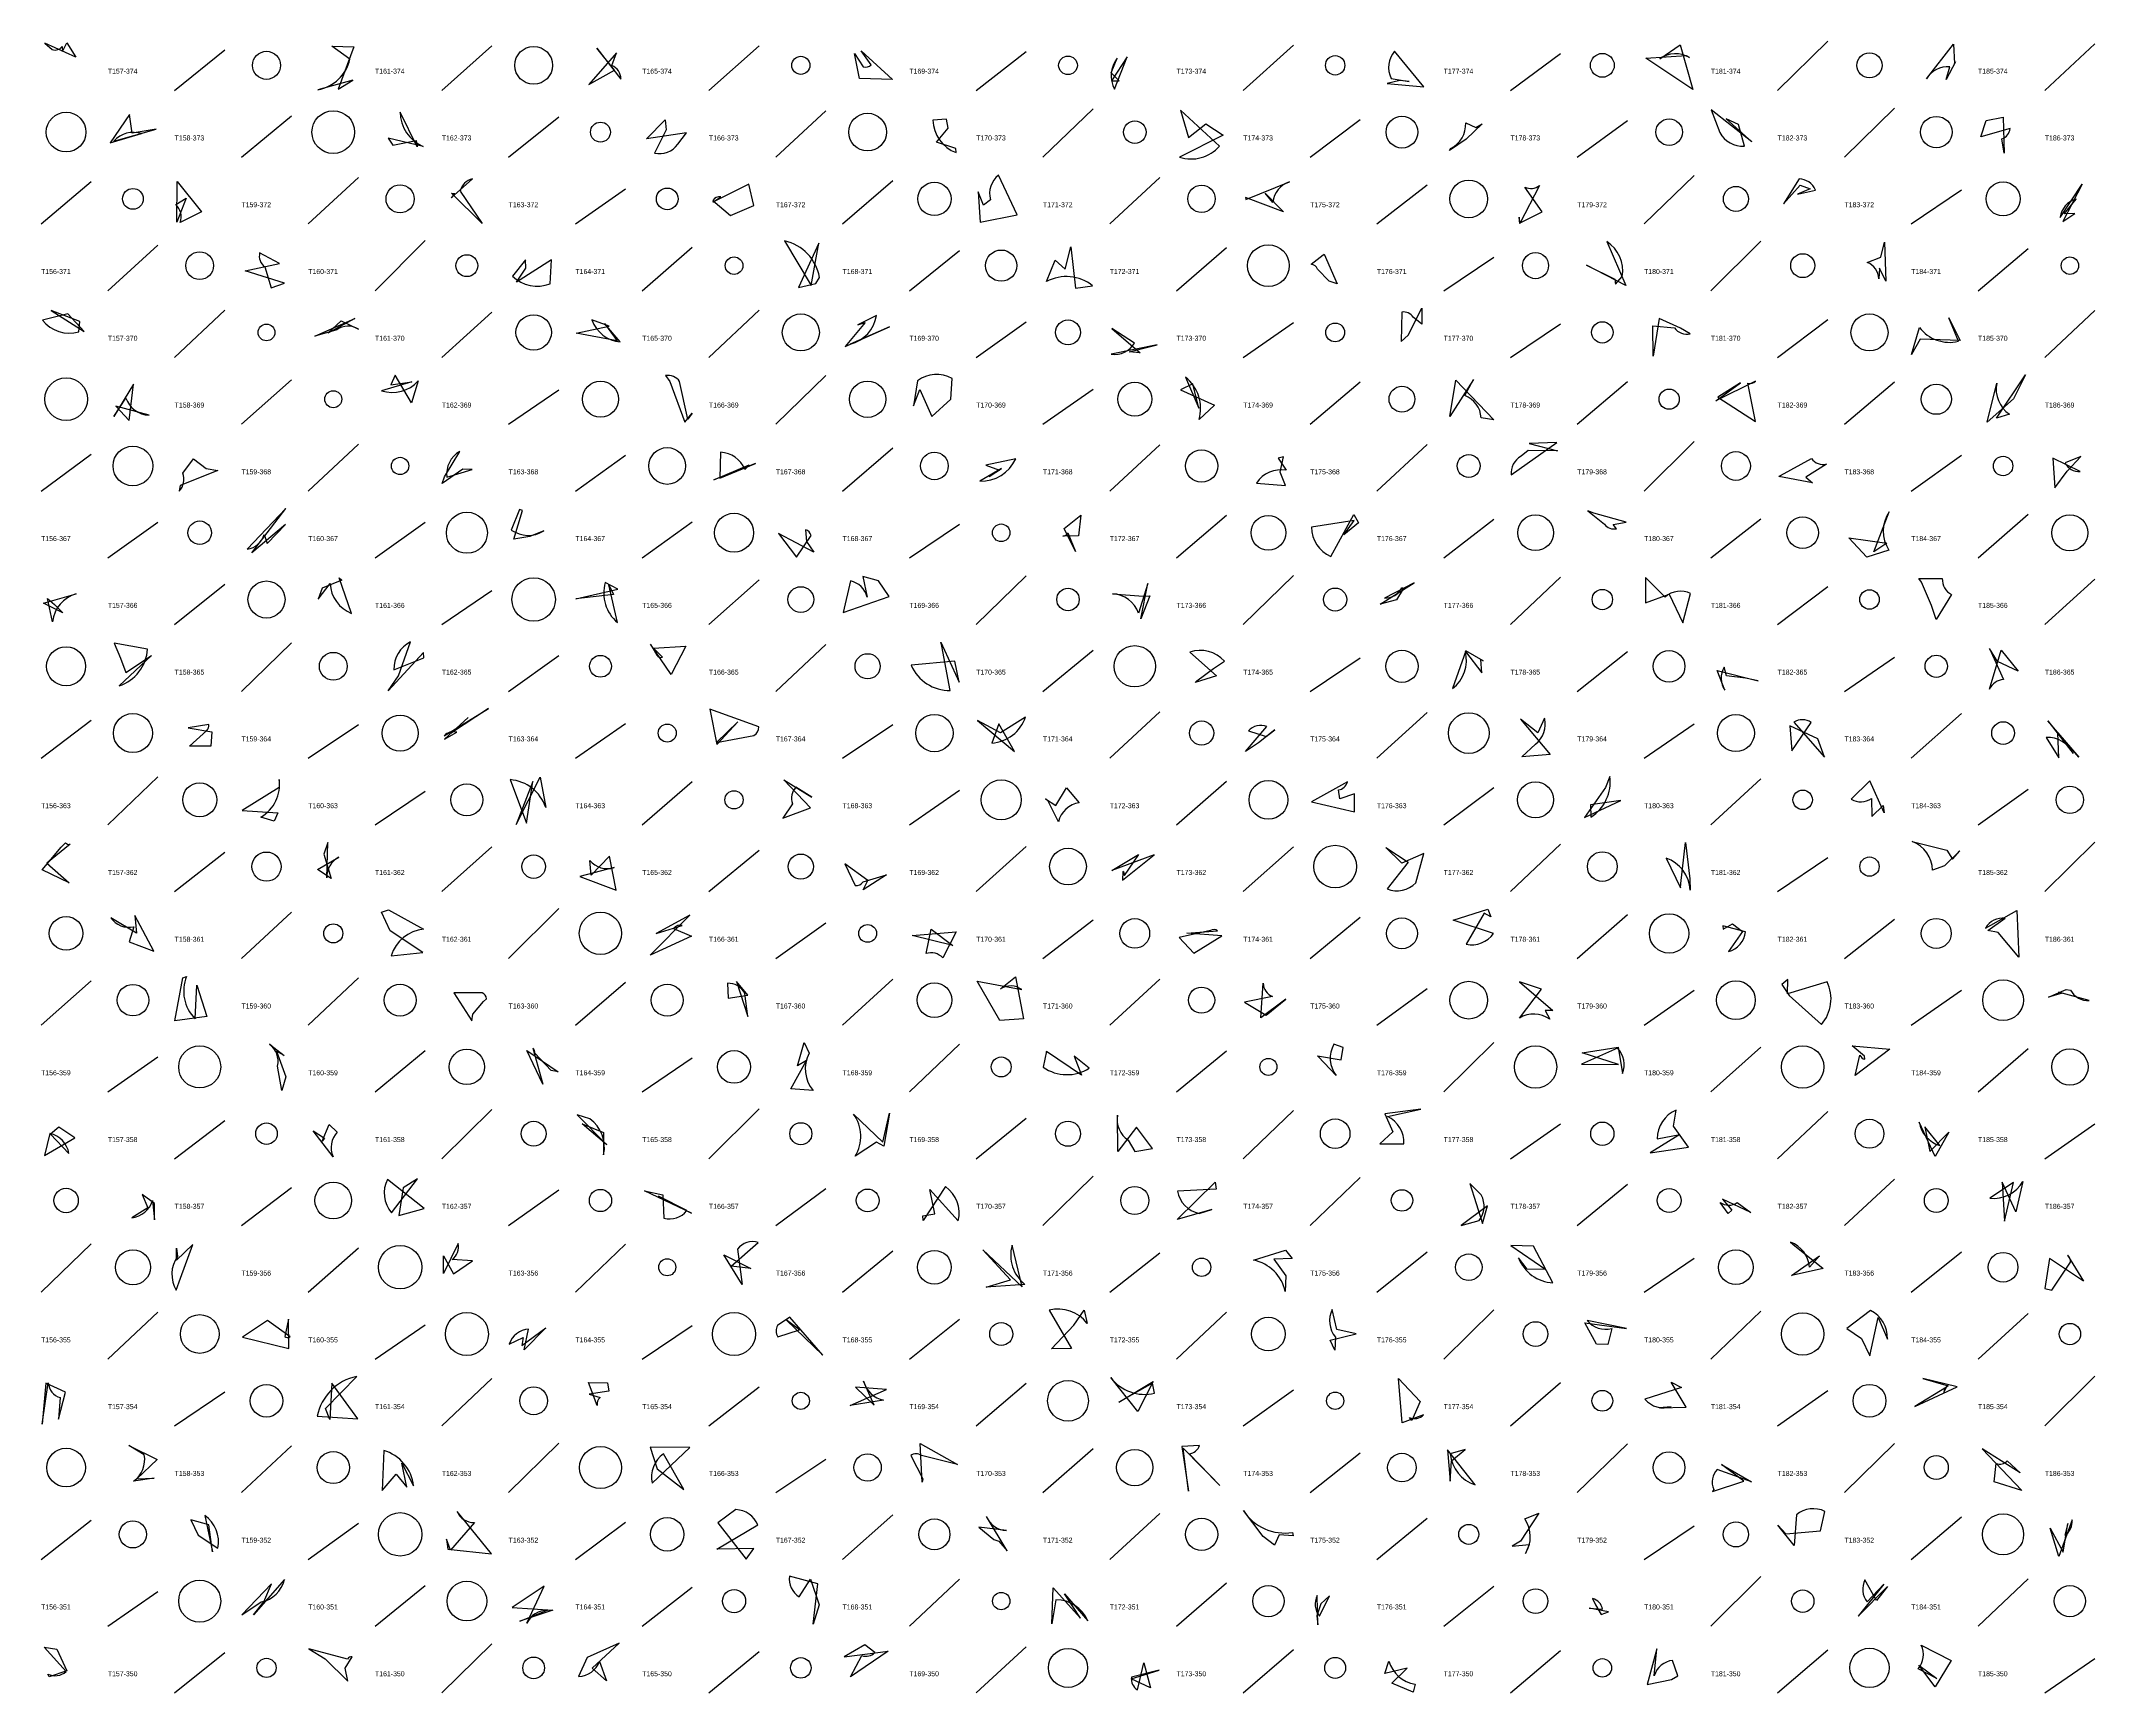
# Model space of a CAD drawing. Header units: millimetres. Extents: x -1 to 9990, y 0 to 15990.
# Drawn here: x 6240 to 7470, y 14000 to 14990 of the extents above; entities that cross this region are included whole.
import ezdxf

# ---------------------------------------------------------------- set-up
doc = ezdxf.new("R2010")
doc.units = ezdxf.units.MM
doc.layers.add('TEXT', color=3, linetype='Continuous')
doc.layers.add('WALL', color=1, linetype='Continuous')

msp = doc.modelspace()

# ---------------------------------------------------------------- linework, layer by layer
for points in [[(6260.9, 14979.8), (6242.2, 14988.3), (6246.7, 14984.4, 0.3), (6252.7, 14986.3), (6252.9, 14983.3), (6255.4, 14988.4)], [(6417.9, 14960.8), (6426.7, 14966.2), (6405.8, 14960.4, 0.3), (6425, 14978.7), (6414.2, 14986.4), (6427.4, 14986.1)], [(6583.4, 14972.2), (6572.9, 14985.3), (6587.3, 14966.8, 0.3), (6581.8, 14974.9), (6584.6, 14982.5), (6568, 14963.6)], [(6730.1, 14967.1), (6727.1, 14982), (6732.3, 14974.1, 0.3), (6737.1, 14975.4), (6731.1, 14983.6), (6749.9, 14966.5)], [(7046.2, 14964.2), (7068.2, 14962.2), (7050.6, 14983.5, 0.3), (7048.5, 14967.2), (7059.3, 14965.4), (7053.8, 14965.9)], [(7201.1, 14979.3), (7225.5, 14980.8), (7227.2, 14979.6, 0.3), (7209.4, 14978.9), (7221.6, 14987.3), (7229.2, 14960.6)], [(7386.6, 14977), (7380.9, 14966.6), (7383.1, 14974.1, 0.3), (7369.2, 14966.9), (7385.4, 14987.7), (7385.9, 14976.1)], [(6885.6, 14965.8), (6880.9, 14970.6), (6884.4, 14979.2, 0.3), (6882.9, 14960.7), (6890.4, 14980), (6881.1, 14965.7)], [(6293, 14945.5), (6281.4, 14928.6), (6300.2, 14934.1, 0.3), (6283.6, 14929.5), (6309, 14936.7), (6294.6, 14934.4)], [(6464.7, 14930), (6465.3, 14926.1), (6455, 14947, 0.3), (6468.8, 14926.4), (6447.9, 14931.4), (6450.6, 14927.1)], [(6937.6, 14940), (6948, 14933.1), (6921.8, 14920, 0.3), (6945.7, 14926.6), (6922.3, 14948.2), (6927.1, 14931.8)], [(7264.5, 14929.2), (7240.2, 14948.3), (7245.3, 14934.8, 0.3), (7260.1, 14926.6), (7256.5, 14939.5), (7249.1, 14943)], [(6613.8, 14942.4), (6614.4, 14936.4), (6607.3, 14922.4, 0.3), (6621.3, 14927.7), (6626.6, 14934.6), (6602.6, 14930.9)], [(6783.2, 14937.3), (6782.2, 14942.8), (6774.1, 14942.2, 0.3), (6788, 14922.7), (6787.8, 14925.2), (6776.2, 14928.9)], [(7093.4, 14930.8), (7083.5, 14924), (7084.1, 14925.2, 0.3), (7093.2, 14940.6), (7099.3, 14937.8), (7103, 14940)], [(7415, 14944), (7415.7, 14922.3), (7414.3, 14931, 0.3), (7419.2, 14937.1), (7401.7, 14932.2), (7404.9, 14941.9)], [(6802.3, 14881.1), (6824.6, 14885.5), (6813.3, 14909.2, 0.3), (6808.6, 14894.5), (6804.4, 14891.3), (6801.2, 14899.3)], [(6321.6, 14905.5), (6336.1, 14887.3), (6323.2, 14880.9, 0.3), (6320.8, 14891.6), (6326.8, 14895.5), (6321.3, 14881.1)], [(6487.8, 14898.3), (6485.5, 14895.7), (6498.4, 14907, 0.3), (6491, 14899.6), (6504.2, 14880.3), (6485.8, 14898.5)], [(6663.9, 14903.9), (6642.3, 14893), (6647.1, 14896.2, 0.3), (6642.3, 14894.1), (6652.9, 14885), (6666.8, 14891.1)], [(6961.3, 14895.8), (6961.5, 14894.7), (6987.6, 14905.2, 0.3), (6977.7, 14892.9), (6973.1, 14898.4), (6984, 14887.3)], [(7125.4, 14880.5), (7138.9, 14887.3), (7128.6, 14902.1, 0.3), (7137.3, 14903.1), (7125.6, 14880.3), (7125.2, 14884.1)], [(7299.5, 14901.1), (7291.8, 14897.8), (7302.6, 14900.3, 0.3), (7292.8, 14907), (7283.5, 14892.1), (7293.4, 14903.2)], [(7458, 14886.3), (7451.5, 14886), (7458.7, 14894.9, 0.3), (7449.1, 14883.9), (7462.4, 14903.9), (7450.7, 14881.5)], [(6362.3, 14851.8), (6382.7, 14856.2), (6370.9, 14862.7, 0.3), (6374, 14854.3), (6377.8, 14841.7), (6385.8, 14844.6)], [(6530.4, 14853.5), (6530.1, 14858.5), (6522.3, 14848.8, 0.3), (6544.9, 14844.2), (6545.6, 14858.5), (6524.8, 14845.1)], [(6693.7, 14842), (6704, 14844.3), (6706.2, 14848, 0.3), (6685.3, 14869.9), (6701.1, 14843.2), (6705.7, 14868.4)], [(6856.6, 14866.2), (6859.4, 14841.5), (6869.7, 14842.9, 0.3), (6842.1, 14845.5), (6847.3, 14858.2), (6853.3, 14852.8)], [(7016.2, 14844.2), (7011.5, 14845.7), (7004.4, 14852.9, 0.3), (7000.6, 14855.8), (7007.8, 14861.5), (7008.4, 14861.9)], [(7182.4, 14847), (7182.8, 14843.9), (7186.9, 14848.5, 0.3), (7177.6, 14869.4), (7189.1, 14843.2), (7165.5, 14855.3)], [(7344.7, 14845.8), (7341, 14853.4), (7340.5, 14847.2, 0.3), (7333.7, 14856.9), (7341.7, 14860), (7344, 14869)], [(6265.8, 14815.6), (6256, 14826.2), (6240.8, 14822.4, 0.3), (6262.7, 14815.3), (6263.2, 14821.6), (6246, 14828.1)], [(6411.7, 14814.5), (6419.8, 14822), (6430, 14817, 0.3), (6417.1, 14816.6), (6403.9, 14812.7), (6427.9, 14823.3)], [(6560.4, 14814.6), (6580.3, 14818.8), (6569.9, 14822.5, 0.3), (6586.9, 14809.4), (6577.5, 14820.3), (6585, 14810)], [(6721.6, 14806.6), (6748.2, 14818.3), (6724.6, 14808, 0.3), (6740.3, 14825.2), (6729.2, 14819.5), (6733.6, 14820.9)], [(7067, 14829.5), (7067, 14819.9), (7061.7, 14824.1, 0.3), (7055, 14827.2), (7054.5, 14809.6), (7058.7, 14813.4)], [(7205.4, 14800.8), (7205.2, 14818.9), (7218.2, 14817.7, 0.3), (7227.7, 14814.2), (7221.9, 14817.5), (7209.1, 14823.4)], [(7365.3, 14810.9), (7360.1, 14801.8), (7364.9, 14818, 0.3), (7388.2, 14809.7), (7382.5, 14823.7), (7389.2, 14810.2)], [(6891.7, 14803.3), (6908.3, 14807.5), (6880.9, 14801.9, 0.3), (6894.9, 14808.6), (6881.3, 14817.3), (6898.2, 14802.8)], [(6449.5, 14783.7), (6462.1, 14785.5), (6443.9, 14780.1, 0.3), (6465.9, 14786), (6461.8, 14772.9), (6452, 14789.3)], [(6630, 14766.6), (6627.4, 14763), (6622.4, 14785.6, 0.3), (6614, 14789.1), (6616.5, 14785.6), (6625.6, 14761.2)], [(6773.4, 14764.6), (6784.9, 14775.1), (6785.6, 14787.5, 0.3), (6764.9, 14786), (6762.5, 14771.1), (6766.3, 14780.8)], [(6922.4, 14780.7), (6942.8, 14771.4), (6933.5, 14762.8, 0.3), (6925.4, 14788.2), (6933.4, 14769.6), (6929.8, 14784.3)], [(7087.2, 14786.5), (7110, 14762.6), (7102.4, 14763.8, 0.3), (7092.6, 14777.2), (7097.9, 14786.8), (7083.7, 14764.7)], [(7244.1, 14776.3), (7266.7, 14761.6), (7262.2, 14784.6, 0.3), (7266.8, 14785.8), (7242.9, 14774.1), (7257.7, 14784.9)], [(7421.2, 14775.3), (7405.4, 14761.2), (7411.2, 14784.6, 0.3), (7418.8, 14766), (7411.1, 14763.7), (7428.4, 14789.5)], [(6295.4, 14784.1), (6283.6, 14764.7), (6290.7, 14775.7, 0.3), (6304.7, 14765.4), (6284.8, 14770.8), (6292.7, 14762.2)], [(7148.1, 14744.1), (7130.6, 14744.3), (7126.3, 14740.8, 0.3), (7120.4, 14729.6), (7147.7, 14749.1), (7131.1, 14748.5)], [(6345.8, 14732.2), (6323.3, 14723.4), (6322.7, 14720, 0.3), (6324.8, 14730.6), (6331.3, 14739.2), (6338.9, 14733.5)], [(6480.2, 14724.6), (6481.7, 14728.4), (6490.7, 14743.7, 0.3), (6483, 14728.2), (6498.2, 14732.9), (6492.6, 14733.1)], [(6642.8, 14726.6), (6664, 14735.6), (6661.5, 14732.9, 0.3), (6646.9, 14743.2), (6646.5, 14727.7), (6667.8, 14736.4)], [(6807.8, 14728.6), (6815.2, 14733.5), (6802.1, 14725.9, 0.3), (6823.7, 14739.2), (6805.8, 14735.4), (6813.9, 14732.4)], [(6984, 14740.4), (6980.8, 14739.6), (6985.7, 14732.4, 0.3), (6967.8, 14724.8), (6985.2, 14723.4), (6982, 14731.3)], [(7280.8, 14728.6), (7281.6, 14729.2), (7300.2, 14739.4, 0.3), (7309.2, 14736.1), (7296.8, 14728.2), (7300.8, 14725)], [(7453.4, 14731.8), (7461.5, 14740.7), (7452.1, 14736.8, 0.3), (7461.1, 14731.7), (7444.8, 14739.7), (7446, 14721.9)], [(6366.3, 14682.9), (6386.5, 14709.5), (6363.5, 14685.2, 0.3), (6373.6, 14694), (6375.4, 14688.6), (6386.4, 14700)], [(6528.3, 14708.3), (6526.6, 14709), (6521.6, 14696.6, 0.3), (6541.1, 14696.1), (6532.8, 14692.7), (6523.1, 14691.1)], [(6862.7, 14705.5), (6861.3, 14693.1), (6851.9, 14693, 0.3), (6854.9, 14694.9), (6859.4, 14683.8), (6852.8, 14697.6)], [(7020.1, 14693.8), (7026.4, 14702.3), (7000.8, 14698.4, 0.3), (7012.4, 14680.8), (7026.1, 14706), (7028.9, 14701)], [(7169.9, 14706.7), (7166.3, 14708.2), (7176.3, 14700.1, 0.3), (7183.4, 14697.4), (7181.4, 14700), (7189.3, 14701.4)], [(7345.3, 14688.8), (7337.5, 14683.5), (7346.7, 14707.5, 0.3), (7346.6, 14684.6), (7333.4, 14680.4), (7322.6, 14692)], [(6681.7, 14694.6), (6692.5, 14680.4), (6701.1, 14693.3, 0.3), (6697.7, 14696.7), (6698.4, 14689.8), (6702.7, 14683.4)], [(6408.3, 14661.9), (6406, 14655.2), (6413.1, 14664.6, 0.3), (6426, 14646.7), (6418.5, 14667.9), (6420.2, 14666.5)], [(6560.2, 14655.4), (6585.5, 14661.2), (6577.9, 14665.2, 0.3), (6585.2, 14641.2), (6580, 14663.7), (6582.9, 14658.1)], [(6741.6, 14666.2), (6732.2, 14668.7), (6734.7, 14656.4, 0.3), (6724.7, 14666.1), (6720.3, 14647.3), (6747.9, 14656.8)], [(6898.6, 14643.4), (6902.8, 14664.6), (6897.2, 14646.9, 0.3), (6881.6, 14658.5), (6900.1, 14657), (6904.1, 14657.2)], [(7041.9, 14652.3), (7062.3, 14665), (7044.6, 14655.9, 0.3), (7055, 14662.2), (7055.7, 14661.5), (7051.8, 14654.9)], [(7215.1, 14658.2), (7223.2, 14641.1), (7227.9, 14658.7, 0.3), (7212.6, 14656.5), (7200.9, 14668.2), (7200.9, 14653.1)], [(7366.1, 14665.3), (7364.5, 14667.5), (7378.6, 14667.6, 0.3), (7384.2, 14658), (7375, 14643), (7372.2, 14651.4)], [(6253.1, 14647.1), (6241.4, 14652.9), (6261.1, 14658.5, 0.3), (6246.8, 14641.7), (6243.9, 14655.6), (6248.1, 14652)], [(6290.7, 14611.3), (6306.2, 14621.4), (6286.8, 14603.2, 0.3), (6303.8, 14625.3), (6283.7, 14628.9), (6287.6, 14619.9)], [(6447.9, 14600.4), (6454.1, 14609.3), (6461.3, 14629.6, 0.3), (6451.3, 14612.9), (6469.2, 14620), (6469.1, 14623.2)], [(6617.3, 14610.1), (6605, 14628.3), (6608.7, 14621.7, 0.3), (6612.2, 14620.4), (6606.8, 14625.9), (6626.1, 14627.1)], [(6789.9, 14605.4), (6787.2, 14618.1), (6761.1, 14615.6, 0.3), (6784.5, 14600.5), (6779.4, 14627.1), (6778.9, 14629.4)], [(7411.6, 14617.9), (7406.9, 14625.7), (7415.3, 14607, 0.3), (7406.9, 14601.2), (7413.9, 14624.7), (7424.1, 14612.1)], [(6932.1, 14606.2), (6942.2, 14613.6), (6948.7, 14618.1, 0.3), (6928, 14623.5), (6943.9, 14609.2), (6931.2, 14605.3)], [(7103.6, 14618.2), (7093.2, 14624.2), (7085.3, 14601.7, 0.3), (7093, 14623.8), (7102.8, 14611), (7102.2, 14619)], [(7260.7, 14607.9), (7249.4, 14609.3), (7248, 14614.5, 0.3), (7248.4, 14600.6), (7243.7, 14612.5), (7268.4, 14606.3)], [(6495.7, 14584.3), (6481.6, 14571.3), (6488.9, 14575.5, 0.3), (6481.5, 14573.3), (6508, 14589.8), (6485.7, 14575.2)], [(6657.2, 14581.8), (6644.5, 14569.3), (6666.9, 14573.5, 0.3), (6669.8, 14578.8), (6640.6, 14589.4), (6644.6, 14568.2)], [(6341.7, 14567.1), (6328.8, 14567.1), (6339.2, 14576.5, 0.3), (6340.4, 14580.2), (6328.1, 14578.1), (6342.2, 14575.7)], [(6823, 14564), (6813.5, 14580.5), (6809.3, 14569, 0.3), (6829.6, 14584.5), (6814.6, 14575.1), (6800.8, 14582.6)], [(6969.1, 14569.1), (6961.4, 14564), (6974.1, 14579, 0.3), (6963, 14576.3), (6973.7, 14572.9), (6978.8, 14577)], [(7143.7, 14562.2), (7126.8, 14560.7), (7135, 14568.3, 0.3), (7140.3, 14584), (7136.3, 14575.2), (7125.9, 14583.4)], [(7287.2, 14579.4), (7288.5, 14564.3), (7300.1, 14581.4, 0.3), (7289.7, 14581.5), (7308, 14560.6), (7304.1, 14571.6)], [(7460.3, 14560.6), (7441.8, 14582.3), (7457, 14562.8, 0.3), (7440.8, 14572.4), (7448.4, 14560.1), (7447.7, 14575.1)], [(6381.7, 14527.3), (6379.6, 14522.3), (6371.7, 14524.7, 0.3), (6382.6, 14547.2), (6382.6, 14542.4), (6360.5, 14528.6)], [(6524.6, 14520.3), (6538.8, 14548.6), (6542.2, 14530.5, 0.3), (6521, 14547.1), (6530.7, 14521), (6534.6, 14546)], [(6684.9, 14546.9), (6701.6, 14536.7), (6692.1, 14542.5, 0.3), (6690, 14532.7), (6684.3, 14524.1), (6700.7, 14530.2)], [(6847.7, 14531.7), (6854.2, 14542.1), (6861.7, 14533.3, 0.3), (6849.3, 14521.8), (6843.1, 14534.3), (6841.5, 14535.6)], [(7026.6, 14538.6), (7017.8, 14535.6), (7017, 14540.9, 0.3), (7022.3, 14545.7), (7000.8, 14533.9), (7026.6, 14527.8)], [(7186, 14534.7), (7167.9, 14532), (7168.1, 14524.7, 0.3), (7179.4, 14549), (7176.8, 14542.4), (7164.4, 14524.5)], [(7343.8, 14527.3), (7335.1, 14546.4), (7324.1, 14535.4, 0.3), (7336.1, 14535.8), (7336.4, 14525), (7343.2, 14531.6)], [(6240.7, 14493), (6252.1, 14506.6), (6254.6, 14509.3, 0.3), (6257.4, 14508.4), (6243.4, 14497.1), (6256.8, 14485.2)], [(6413.7, 14487.9), (6405.6, 14493.3), (6418.4, 14500.6, 0.3), (6411.1, 14488.3), (6411.8, 14509.5), (6409.4, 14502.5)], [(6881.2, 14492.6), (6897.2, 14502.2), (6888.7, 14489.7, 0.3), (6887.9, 14492.1), (6887.6, 14486.8), (6906.7, 14502.1)], [(7045.3, 14506.5), (7058.8, 14497.6), (7046.1, 14481.6, 0.3), (7063.3, 14485.2), (7068.2, 14502.8), (7054.9, 14497)], [(7224.8, 14509.4), (7227.5, 14487.6), (7227.7, 14480.9, 0.3), (7213.2, 14500.1), (7221.9, 14482.3), (7222.1, 14484.8)], [(7389, 14504.5), (7379.9, 14495.4), (7372.8, 14492.9, 0.3), (7360.6, 14510), (7381.3, 14504.8), (7384.8, 14499.4)], [(6580.5, 14501.2), (6569.5, 14489.9), (6568.6, 14498.7, 0.3), (6583.2, 14494.4), (6562.6, 14489.1), (6584.5, 14480.8)], [(6735.1, 14486.6), (6721.3, 14496.6), (6727.6, 14483.6, 0.3), (6732.3, 14485.9), (6746.4, 14490.1), (6732.4, 14481)], [(6296.2, 14465.8), (6297.2, 14455.2), (6281.7, 14464.4, 0.3), (6295.5, 14458.9), (6292.8, 14450), (6307.5, 14444.3)], [(6443.8, 14467.8), (6448.1, 14469.1), (6469.1, 14457.6, 0.3), (6449.7, 14441.6), (6468.6, 14443.6), (6449, 14456.5)], [(6628.5, 14466), (6608.3, 14455), (6624, 14459.8, 0.3), (6618.7, 14457.9), (6629.5, 14453.3), (6604.8, 14441.9)], [(7108.3, 14464.9), (7104.3, 14467.2), (7093.4, 14448.5, 0.3), (7109.9, 14455), (7085.7, 14463), (7106.5, 14469.5)], [(7412.1, 14455.5), (7405.8, 14456.7), (7416.3, 14464.1, 0.3), (7404.5, 14458.2), (7423.3, 14468.8), (7424.4, 14440.8)], [(6761.7, 14453.7), (6788, 14456), (6780, 14440.3, 0.3), (6770, 14442.9), (6773, 14457.6), (6786, 14447.8)], [(6947.1, 14453.6), (6926.2, 14455.2), (6944.6, 14456.6, 0.3), (6940.4, 14456.7), (6921.6, 14452.5), (6930.3, 14443.2)], [(7253, 14460.7), (7259, 14456.2), (7250.6, 14444.1, 0.3), (7260.8, 14455.9), (7247.1, 14459.6), (7247.3, 14457.6)], [(6320.1, 14402.6), (6324.8, 14428.4), (6327.1, 14429.2, 0.3), (6332.2, 14403.9), (6333.3, 14423.9), (6339.2, 14405.2)], [(6814.1, 14402.9), (6800.7, 14426.4), (6827.3, 14421.4, 0.3), (6814.6, 14421.8), (6823.5, 14428.9), (6828.4, 14403.8)], [(6498.6, 14406.7), (6505, 14414.1), (6506.8, 14415.8, 0.3), (6504.1, 14419.4), (6487.2, 14419.3), (6498, 14402.6)], [(6656.5, 14426.1), (6663.3, 14405.3), (6661.5, 14418.9, 0.3), (6651, 14425.1), (6651.5, 14416.2), (6663.3, 14418)], [(6985.5, 14415.5), (6970.4, 14404.5), (6971.9, 14425.1, 0.3), (6977.4, 14417.2), (6960.7, 14413.8), (6973.7, 14406)], [(7145.3, 14408.8), (7140.7, 14408.8), (7143.5, 14403.6, 0.3), (7125.3, 14404.3), (7138.6, 14421.6), (7125.3, 14425.9)], [(7282.5, 14424.4), (7286.9, 14417.8), (7306.2, 14400.4, 0.3), (7309.6, 14426), (7285.8, 14418.8), (7286.1, 14427.3)], [(7442.2, 14416.8), (7452.7, 14421.3), (7455.4, 14421, 0.3), (7466.6, 14414.8), (7448.1, 14419.7), (7450.3, 14419.1)], [(6386.6, 14369), (6384.1, 14360.8), (6381.6, 14375.5, 0.3), (6376.7, 14388.7), (6385.5, 14381.9), (6380.9, 14384.4)], [(6549.6, 14372), (6545.4, 14372.8), (6535.7, 14383.3, 0.3), (6534.6, 14386.2), (6540.5, 14364.7), (6531, 14384.8)], [(6693.1, 14375.7), (6697, 14389.6), (6699.9, 14383.2, 0.3), (6702.4, 14360.8), (6689.1, 14361.9), (6698.3, 14378.9)], [(6842.1, 14384.3), (6842.1, 14384.4), (6840.2, 14374.8, 0.3), (6867.7, 14374.2), (6858.6, 14381.4), (6863.1, 14370.1)], [(7018.5, 14379.3), (7019.8, 14386.7), (7014.2, 14388.6, 0.3), (7015.6, 14369.8), (7004.8, 14381.3), (7004.5, 14381.7)], [(7162.9, 14383.5), (7184.5, 14386.8), (7187.1, 14371.1, 0.3), (7184.1, 14386.2), (7162.6, 14376.6), (7184.7, 14376.5)], [(7347.1, 14385.7), (7326.5, 14369.9), (7329.3, 14382.1, 0.3), (7332.3, 14379.7), (7332.1, 14381.5), (7324.7, 14387.6)], [(6564.1, 14340.9), (6576.9, 14335.8), (6576.9, 14322.4, 0.3), (6568.6, 14343.9), (6561, 14346.3), (6578.8, 14328.3)], [(6744.8, 14327.5), (6740.4, 14330), (6727.5, 14321.5, 0.3), (6726.6, 14346.8), (6744.2, 14329.9), (6748.2, 14347.3)], [(6896, 14339), (6884.9, 14324.4), (6884.7, 14346.1, 0.3), (6891, 14331.1), (6895, 14324.4), (6905.6, 14326.2)], [(7049.5, 14336.2), (7041.8, 14329), (7056.2, 14328.9, 0.3), (7046.4, 14345.3), (7066.3, 14349.8), (7044.8, 14346.9)], [(7226.7, 14327), (7217.6, 14339.6), (7219.2, 14349.1, 0.3), (7207.8, 14332), (7221.4, 14334.5), (7203.6, 14323.6)], [(7382.5, 14336), (7374.4, 14321.3), (7364.8, 14342, 0.3), (7377.2, 14328), (7368.1, 14339.2), (7371.1, 14324.3)], [(6250.7, 14338.9), (6245.7, 14334.7), (6256.7, 14323.2, 0.3), (6245.3, 14335.1), (6242, 14321.9), (6260.2, 14332.5)], [(6408.4, 14330.5), (6412.5, 14340.6), (6417.3, 14336, 0.3), (6414.9, 14321.2), (6402.9, 14336.7), (6409.8, 14332.4)], [(6454.2, 14286.1), (6469.4, 14290.1), (6447.4, 14307.6, 0.3), (6449.8, 14287.7), (6465.4, 14307.9), (6456.8, 14302.6)], [(6943.1, 14306), (6943.7, 14301.7), (6920.5, 14300.6, 0.3), (6933.5, 14287.2), (6941.2, 14289.6), (6920.3, 14283.6)], [(7106.3, 14291.8), (7090.4, 14280), (7101.2, 14283, 0.3), (7102.5, 14298.3), (7095.7, 14305.2), (7103.3, 14281.3)], [(7415.9, 14282.7), (7421.3, 14305.7), (7407, 14296.4, 0.3), (7426.9, 14306.4), (7422.7, 14288.1), (7414.5, 14305.9)], [(6300.5, 14298.5), (6303.9, 14290.5), (6294.3, 14284.7, 0.3), (6306.8, 14294.9), (6308, 14283.5), (6307.9, 14293.2)], [(6601.4, 14300.8), (6612.3, 14298.4), (6613, 14284.4, 0.3), (6626.7, 14288.9), (6609.7, 14297.6), (6629.6, 14287.4)], [(6775.2, 14287.1), (6772.3, 14301.6), (6789.3, 14282.9, 0.3), (6781.7, 14303.3), (6768.2, 14283.1), (6768.1, 14285.8)], [(7252.6, 14289.2), (7250.3, 14287.2), (7245.5, 14293.8, 0.3), (7255.8, 14293.7), (7263.9, 14287.9), (7246.9, 14295.8)], [(6321.2, 14259.3), (6321.1, 14266.5), (6321.7, 14261.4, 0.3), (6321, 14241.2), (6323.4, 14248.5), (6330.8, 14268.6)], [(6487, 14251), (6498.3, 14258.8), (6486.2, 14259.6, 0.3), (6489.7, 14269.3), (6481.1, 14251.3), (6481, 14261.8)], [(6665, 14254.2), (6653.2, 14255.6), (6669.5, 14269.9, 0.3), (6657, 14265.9), (6659.8, 14244.6), (6648.8, 14262.4)], [(6803.9, 14265.4), (6827.5, 14243.3), (6821.5, 14268.2, 0.3), (6829.2, 14244.7), (6805.9, 14243.1), (6820.5, 14247.5)], [(7141.2, 14253.7), (7130, 14253.8), (7124.8, 14260.7, 0.3), (7145.4, 14245.7), (7133.8, 14267.7), (7120.3, 14268.1)], [(7288.3, 14250.1), (7305.1, 14261.9), (7299, 14255.1, 0.3), (7287.7, 14270), (7289.1, 14268.9), (7307.2, 14254.3)], [(6978.2, 14259.8), (6985.5, 14249.9), (6985.1, 14240.5, 0.3), (6966.1, 14259.2), (6985.3, 14265.2), (6989.2, 14260.3)], [(7440.1, 14242.3), (7444.1, 14241.2), (7455.3, 14258.1, 0.3), (7453.5, 14262.2), (7463.1, 14246.6), (7442.7, 14260.2)], [(6388.3, 14206.4), (6388.2, 14224), (6385.9, 14213.6, 0.3), (6389.1, 14213.3), (6375.6, 14223.2), (6360.6, 14213.1)], [(6542.2, 14218.8), (6529.4, 14205.6), (6532, 14217.9, 0.3), (6520.3, 14209), (6528.7, 14212.9), (6528, 14208.1)], [(6708.2, 14202.4), (6688.4, 14225.2), (6681.1, 14220.2, 0.3), (6681.3, 14213.3), (6694.3, 14217.6), (6686.2, 14223.5)], [(6858.5, 14220.4), (6864.7, 14229.2), (6866.5, 14221.4, 0.3), (6843.7, 14229.3), (6857.1, 14206.4), (6845.1, 14206.2)], [(7027.6, 14215.2), (7016, 14217.8), (7013.3, 14229.6, 0.3), (7015.1, 14213.2), (7014.8, 14205.4), (7012.1, 14211.3)], [(7164.5, 14221.8), (7189.4, 14218.4), (7166, 14223.2, 0.3), (7180.6, 14218.4), (7178.3, 14208.8), (7171.6, 14208.9)], [(7335.2, 14202), (7340.1, 14224.9), (7345.7, 14212, 0.3), (7335.6, 14229.1), (7321.5, 14218.4), (7330.2, 14212.4)], [(6242.9, 14185.6), (6240.7, 14161.1), (6244.3, 14185.7, 0.3), (6251.4, 14176.9), (6250.4, 14163.9), (6254.6, 14180.1)], [(6412.9, 14163.8), (6410.4, 14170.4), (6429, 14189.6, 0.3), (6405.4, 14165.7), (6429.6, 14164.2), (6414.2, 14185.6)], [(6580, 14180.8), (6568.3, 14179), (6574.8, 14176.9, 0.3), (6573.1, 14172.2), (6567.9, 14186), (6579.3, 14185.8)], [(6727.8, 14183.1), (6739, 14172.3), (6732.6, 14186.8, 0.3), (6744.6, 14175.4), (6724.6, 14172.2), (6746.4, 14181.7)], [(6906, 14186.5), (6896.9, 14168.6), (6880.6, 14188.9, 0.3), (6906.9, 14179.6), (6905.6, 14185.6), (6885.4, 14174.2)], [(7065.9, 14174.5), (7061, 14163.2), (7059.5, 14164.9, 0.3), (7067.9, 14166.5), (7055.2, 14161.9), (7053, 14188.3)], [(7216.3, 14186.1), (7222.5, 14183), (7200.5, 14176, 0.3), (7216.3, 14171.4), (7209.1, 14170.7), (7225.2, 14171.2)], [(7387.5, 14183.4), (7367, 14188.4), (7382.1, 14183.9, 0.3), (7379.5, 14180.1), (7381.1, 14183.2), (7362.2, 14171.5)], [(6297.3, 14128.3), (6307.8, 14128.6), (6295.3, 14126.9, 0.3), (6301.8, 14142.7), (6292.6, 14148.2), (6309.5, 14139.8)], [(6459.1, 14123.2), (6456, 14137.7), (6463.1, 14124, 0.3), (6445.2, 14145.3), (6444.3, 14121.2), (6452.6, 14131.1)], [(6609, 14134.2), (6625, 14121.9), (6612.7, 14143.2, 0.3), (6605.9, 14125.7), (6628.5, 14147), (6604.8, 14147.3)], [(6766.5, 14149.5), (6788.9, 14136.8), (6767.3, 14142.3, 0.3), (6760.8, 14142.2), (6768, 14128.2), (6767.7, 14126.2)], [(6924, 14146.7), (6946, 14124.2), (6927.6, 14143.3, 0.3), (6933.8, 14148.3), (6923.2, 14147.6), (6927.1, 14120.9)], [(7084.7, 14139), (7092.9, 14145.8), (7083.9, 14143.2, 0.3), (7098.8, 14124.7), (7082.3, 14145.7), (7083.8, 14126.9)], [(7426.3, 14121.3), (7409.7, 14126.5), (7410.9, 14137.4, 0.3), (7417.5, 14139), (7425.3, 14131.9), (7402.4, 14146.2)], [(7246.3, 14136.8), (7264.3, 14126.4), (7243.8, 14133.9, 0.3), (7241.7, 14121.9), (7241, 14120.6), (7259.7, 14126.9)], [(6483.5, 14086.2), (6509.8, 14083.3), (6489.1, 14108.6, 0.3), (6499.5, 14102.1), (6485.1, 14085.5), (6482.8, 14092.1)], [(6666.8, 14086.5), (6644.7, 14086.2), (6669.2, 14100.6, 0.3), (6656.1, 14109.8), (6645.2, 14101.8), (6662.2, 14080.2)], [(6978.6, 14088.5), (6971.9, 14093.8), (6960.1, 14109.2, 0.3), (6989.4, 14096.2), (6989.9, 14094.2), (6981.5, 14094.7)], [(7284.9, 14095.3), (7305.6, 14097.2), (7308.3, 14108.7, 0.3), (7291.2, 14106.7), (7289.9, 14088.4), (7280.1, 14100.5)], [(6329.6, 14103.7), (6334, 14094.6), (6345.9, 14086.7, 0.3), (6338, 14106.3), (6342.7, 14084.6), (6340.4, 14100.7)], [(6813.5, 14090.9), (6818.5, 14085.2), (6806.2, 14105.7, 0.3), (6818.2, 14097.3), (6801.6, 14099.4), (6810.6, 14092)], [(7121, 14088), (7131.1, 14088.9), (7128.9, 14083.5, 0.3), (7128.6, 14104.2), (7137, 14107.6), (7125.9, 14090.9)], [(7450.9, 14084.3), (7453.7, 14101.5), (7451.9, 14094.5, 0.3), (7456.3, 14103.6), (7448.3, 14081.7), (7443.1, 14098.7)], [(6378, 14065.3), (6360.2, 14046.7), (6371.9, 14054.5, 0.3), (6385.7, 14067.9), (6367.2, 14046.8), (6373.4, 14054.6)], [(6546.5, 14049.5), (6526.7, 14042.9), (6543.3, 14049.5, 0.3), (6530.9, 14041.7), (6541.3, 14064), (6522.1, 14051.1)], [(6702.3, 14041.2), (6705.1, 14065.4), (6688.2, 14069.9, 0.3), (6694.1, 14057.6), (6700.8, 14068.1), (6705.9, 14052.7)], [(6862.5, 14044.8), (6853, 14059.4), (6866.8, 14043.2, 0.3), (6847.8, 14055.8), (6845.4, 14041.3), (6846.2, 14062.9)], [(7345.8, 14063.8), (7339.1, 14055.3), (7332.3, 14067.8, 0.3), (7333.6, 14054.5), (7343.5, 14065.1), (7328.3, 14046)], [(7004, 14046.2), (7004.6, 14040.8), (7004.3, 14058.4, 0.3), (7005.6, 14046), (7011.7, 14058.1), (7006.4, 14053.4)], [(7178.7, 14048.6), (7167.1, 14050.7), (7175.1, 14050.1, 0.3), (7169.2, 14056.5), (7170.9, 14052.8), (7174.3, 14047)], [(6255.4, 14013.2), (6244.8, 14009.7), (6244, 14011.3, 0.3), (6255, 14012.8), (6241.8, 14027.5), (6249.4, 14026.3)], [(6423.8, 14007), (6422.2, 14014.8), (6426.4, 14021.6, 0.3), (6423.5, 14020.3), (6400.4, 14026.4), (6410.1, 14020.4)], [(6586.2, 14029.9), (6567, 14021.3), (6561.9, 14009.8, 0.3), (6574.5, 14018.9), (6578.7, 14007.3), (6570, 14014.8)], [(6747.4, 14025.1), (6724.7, 14009.7), (6731.5, 14022.4, 0.3), (6739.3, 14024.2), (6733.4, 14028.9), (6721, 14021.6)], [(7216.5, 14008.1), (7220.3, 14010.3), (7217.1, 14019.5, 0.3), (7206.1, 14010.3), (7207.7, 14026.4), (7201.8, 14005)], [(7364.6, 14016.6), (7375.4, 14008.6), (7364.1, 14014.5, 0.3), (7366, 14028.6), (7384, 14019.4), (7374.4, 14003.6)], [(6892.8, 14008.4), (6909.6, 14013.6), (6893, 14009.4, 0.3), (6896.6, 14001.9), (6900.5, 14018.1), (6904.4, 14003)], [(7058.2, 14014.8), (7044.8, 14011.6), (7047.2, 14019.1, 0.3), (7062.9, 14005.3), (7061.7, 14000.4), (7048.9, 14005.9)]]:
    msp.add_lwpolyline(points, format="xyb", close=True)
for centre, radius in [((6375, 14975), 8.41), ((6535, 14975), 11.3), ((7175, 14975), 7.14), ((7335, 14975), 7.52), ((6695, 14975), 5.4), ((6855, 14975), 5.59), ((7015, 14975), 5.8), ((6255, 14935), 11.9), ((6415, 14935), 12.8), ((6735, 14935), 11.3), ((7055, 14935), 9.53), ((6575, 14935), 5.97), ((6895, 14935), 6.75), ((7215, 14935), 7.96), ((7375, 14935), 9.43), ((6295, 14895), 6.21), ((6455, 14895), 8.42), ((6615, 14895), 6.49), ((6775, 14895), 10), ((6935, 14895), 8.2), ((7095, 14895), 11.3), ((7255, 14895), 7.49), ((7415, 14895), 10.2), ((6335, 14855), 8.3), ((6495, 14855), 6.53), ((6655, 14855), 5.28), ((6815, 14855), 9.37), ((6975, 14855), 12.5), ((7135, 14855), 7.8), ((7295, 14855), 7.18), ((7455, 14855), 5.22), ((6535, 14815), 10.6), ((6695, 14815), 11.1), ((6855, 14815), 7.46), ((7335, 14815), 11.1), ((6375, 14815), 5), ((7015, 14815), 5.62), ((7175, 14815), 6.39), ((6255, 14775), 12.8), ((6575, 14775), 10.8), ((6735, 14775), 10.9), ((6895, 14775), 10.2), ((6415, 14775), 5.09), ((7055, 14775), 7.76), ((7215, 14775), 6.06), ((7375, 14775), 9.05), ((6295, 14735), 11.9), ((6455, 14735), 5.18), ((6615, 14735), 11), ((6775, 14735), 8.25), ((6935, 14735), 9.69), ((7095, 14735), 6.86), ((7255, 14735), 8.64), ((7415, 14735), 5.81), ((6335, 14695), 7.04), ((6495, 14695), 12.3), ((6655, 14695), 11.7), ((6815, 14695), 5.25), ((6975, 14695), 10.4), ((7135, 14695), 10.7), ((7295, 14695), 9.46), ((7455, 14695), 10.8), ((6375, 14655), 11.1), ((6535, 14655), 13), ((6695, 14655), 7.7), ((6855, 14655), 6.72), ((7015, 14655), 6.9), ((7175, 14655), 6.09), ((7335, 14655), 5.85), ((6255, 14615), 11.7), ((6895, 14615), 12.4), ((6415, 14615), 8.35), ((6575, 14615), 6.54), ((6735, 14615), 7.56), ((7055, 14615), 9.66), ((7215, 14615), 9.47), ((7375, 14615), 6.7), ((6295, 14575), 11.7), ((6455, 14575), 10.8), ((6615, 14575), 5.38), ((6775, 14575), 11.2), ((6935, 14575), 7.24), ((7095, 14575), 12.2), ((7255, 14575), 11.1), ((7415, 14575), 6.79), ((6335, 14535), 10.2), ((6495, 14535), 9.58), ((6655, 14535), 5.46), ((6815, 14535), 12), ((6975, 14535), 11.6), ((7135, 14535), 10.8), ((7295, 14535), 5.82), ((7455, 14535), 8.2), ((6375, 14495), 8.75), ((6535, 14495), 7.05), ((6695, 14495), 7.52), ((6855, 14495), 11), ((7015, 14495), 12.8), ((7175, 14495), 8.9), ((7335, 14495), 5.78), ((6255, 14455), 10.1), ((6575, 14455), 12.7), ((7215, 14455), 11.8), ((6415, 14455), 5.71), ((6735, 14455), 5.33), ((6895, 14455), 8.89), ((7055, 14455), 9.24), ((7375, 14455), 8.99), ((6295, 14415), 9.47), ((6455, 14415), 9.54), ((6615, 14415), 9.57), ((6775, 14415), 10.4), ((6935, 14415), 7.84), ((7095, 14415), 11.3), ((7255, 14415), 11.6), ((7415, 14415), 12.2), ((6335, 14375), 12.6), ((6495, 14375), 10.6), ((6655, 14375), 9.82), ((6815, 14375), 5.96), ((6975, 14375), 5.1), ((7135, 14375), 12.7), ((7295, 14375), 12.7), ((7455, 14375), 10.9), ((6535, 14335), 7.45), ((6855, 14335), 7.53), ((7015, 14335), 8.88), ((7175, 14335), 6.97), ((7335, 14335), 8.65), ((6375, 14335), 6.43), ((6695, 14335), 6.61), ((6415, 14295), 11), ((6255, 14295), 7.31), ((6575, 14295), 6.65), ((6735, 14295), 6.83), ((6895, 14295), 8.43), ((7055, 14295), 6.42), ((7215, 14295), 7.17), ((7375, 14295), 7.13), ((6295, 14255), 10.5), ((6455, 14255), 13), ((6615, 14255), 5.14), ((6775, 14255), 10.1), ((6935, 14255), 5.51), ((7095, 14255), 7.96), ((7255, 14255), 10.4), ((7415, 14255), 8.91), ((6335, 14215), 11.6), ((6495, 14215), 12.9), ((6655, 14215), 12.9), ((6815, 14215), 6.9), ((6975, 14215), 10.1), ((7135, 14215), 7.39), ((7295, 14215), 12.7), ((7455, 14215), 6.4), ((6375, 14175), 9.74), ((6535, 14175), 8.34), ((6855, 14175), 12.2), ((7335, 14175), 9.86), ((6695, 14175), 5.15), ((7015, 14175), 5.19), ((7175, 14175), 6.23), ((6255, 14135), 11.6), ((6575, 14135), 12.6), ((6895, 14135), 10.9), ((6415, 14135), 9.63), ((6735, 14135), 8.2), ((7055, 14135), 8.56), ((7215, 14135), 9.48), ((7375, 14135), 7.19), ((6295, 14095), 8.15), ((6455, 14095), 13), ((6615, 14095), 10), ((6775, 14095), 9.27), ((6935, 14095), 9.65), ((7095, 14095), 5.99), ((7255, 14095), 7.54), ((7415, 14095), 12.3), ((6335, 14055), 12.6), ((6495, 14055), 11.9), ((6655, 14055), 6.94), ((6815, 14055), 5.21), ((6975, 14055), 9.36), ((7135, 14055), 7.38), ((7295, 14055), 6.72), ((7455, 14055), 9.39), ((6855, 14015), 11.7), ((7335, 14015), 11.8), ((6375, 14015), 5.75), ((6535, 14015), 6.5), ((6695, 14015), 6.17), ((7015, 14015), 6.28), ((7175, 14015), 5.53)]:
    msp.add_circle(centre, radius)
at = {"layer": 'WALL'}
for p, q in [((6320, 14960), (6350, 14984.2)), ((6480, 14960), (6510, 14986.6)), ((6640, 14960), (6670, 14986.6)), ((6800, 14960), (6830, 14983.2)), ((6960, 14960), (6990, 14987)), ((7120, 14960), (7150, 14982.1)), ((7280, 14960), (7310, 14989.5)), ((7440, 14960), (7470, 14987.9)), ((6360, 14920), (6390, 14944.7)), ((6680, 14920), (6710, 14947.7)), ((6840, 14920), (6870, 14949)), ((7320, 14920), (7350, 14949.3)), ((6520, 14920), (6550, 14944.1)), ((7000, 14920), (7030, 14942.6)), ((7160, 14920), (7190, 14941.9)), ((6400, 14880), (6430, 14907.8)), ((6880, 14880), (6910, 14907.9)), ((7200, 14880), (7230, 14909)), ((6240, 14880), (6270, 14905.4)), ((6560, 14880), (6590, 14901.1)), ((6720, 14880), (6750, 14906.1)), ((7040, 14880), (7070, 14903.5)), ((7360, 14880), (7390, 14900.4)), ((6280, 14840), (6310, 14867.2)), ((6440, 14840), (6470, 14870)), ((6600, 14840), (6630, 14866.1)), ((6760, 14840), (6790, 14864)), ((6920, 14840), (6950, 14865.8)), ((7080, 14840), (7110, 14860.1)), ((7240, 14840), (7270, 14869.7)), ((7400, 14840), (7430, 14865.3)), ((6320, 14800), (6350, 14828.4)), ((6480, 14800), (6510, 14827.1)), ((6640, 14800), (6670, 14828.4)), ((7280, 14800), (7310, 14822.7)), ((7440, 14800), (7470, 14828.1)), ((6800, 14800), (6830, 14821.4)), ((6960, 14800), (6990, 14821)), ((7120, 14800), (7150, 14820.2)), ((6360, 14760), (6390, 14786.7)), ((6680, 14760), (6710, 14789.2)), ((7000, 14760), (7030, 14785.4)), ((7160, 14760), (7190, 14785.7)), ((7320, 14760), (7350, 14785.5)), ((6520, 14760), (6550, 14780.7)), ((6840, 14760), (6870, 14781.1)), ((6400, 14720), (6430, 14748.1)), ((7040, 14720), (7070, 14747.9)), ((7200, 14720), (7230, 14749.6)), ((6240, 14720), (6270, 14742)), ((6560, 14720), (6590, 14741.5)), ((6720, 14720), (6750, 14745.8)), ((6880, 14720), (6910, 14747.6)), ((7360, 14720), (7390, 14741.5)), ((6280, 14680), (6310, 14701.4)), ((6440, 14680), (6470, 14701.4)), ((6600, 14680), (6630, 14701.5)), ((6760, 14680), (6790, 14700.1)), ((6920, 14680), (6950, 14705.5)), ((7080, 14680), (7110, 14703.2)), ((7240, 14680), (7270, 14703.4)), ((7400, 14680), (7430, 14706.2)), ((6320, 14640), (6350, 14664.1)), ((6640, 14640), (6670, 14666.7)), ((6800, 14640), (6830, 14669.1)), ((6960, 14640), (6990, 14669.3)), ((7120, 14640), (7150, 14668.4)), ((7280, 14640), (7310, 14662.9)), ((7440, 14640), (7470, 14667.1)), ((6480, 14640), (6510, 14660.4)), ((6360, 14600), (6390, 14629)), ((6680, 14600), (6710, 14628.1)), ((6520, 14600), (6550, 14621.5)), ((6840, 14600), (6870, 14624.6)), ((7000, 14600), (7030, 14620.1)), ((7160, 14600), (7190, 14623.8)), ((7320, 14600), (7350, 14620.5)), ((6880, 14560), (6910, 14587.8)), ((6240, 14560), (6270, 14582.7)), ((6400, 14560), (6430, 14580.2)), ((6560, 14560), (6590, 14580.8)), ((6720, 14560), (6750, 14580.2)), ((7040, 14560), (7070, 14587.3)), ((7200, 14560), (7230, 14580.6)), ((7360, 14560), (7390, 14586.7)), ((6280, 14520), (6310, 14548.7)), ((6440, 14520), (6470, 14540.1)), ((6600, 14520), (6630, 14545.9)), ((6760, 14520), (6790, 14540.8)), ((6920, 14520), (6950, 14546.1)), ((7080, 14520), (7110, 14542.4)), ((7240, 14520), (7270, 14547.5)), ((7400, 14520), (7430, 14541.3)), ((6320, 14480), (6350, 14503.6)), ((6480, 14480), (6510, 14506.9)), ((6640, 14480), (6670, 14504.8)), ((6800, 14480), (6830, 14507)), ((6960, 14480), (6990, 14506.9)), ((7120, 14480), (7150, 14508.5)), ((7440, 14480), (7470, 14509.7)), ((7280, 14480), (7310, 14500.5)), ((6360, 14440), (6390, 14467.7)), ((6520, 14440), (6550, 14469.9)), ((7160, 14440), (7190, 14466.3)), ((6680, 14440), (6710, 14461.4)), ((6840, 14440), (6870, 14463.1)), ((7000, 14440), (7030, 14464.7)), ((7320, 14440), (7350, 14463.6)), ((6400, 14400), (6430, 14428.3)), ((6240, 14400), (6270, 14426.5)), ((6560, 14400), (6590, 14425.8)), ((6720, 14400), (6750, 14427.5)), ((6880, 14400), (6910, 14427.6)), ((7040, 14400), (7070, 14422)), ((7200, 14400), (7230, 14420.9)), ((7360, 14400), (7390, 14421)), ((6280, 14360), (6310, 14381.1)), ((6440, 14360), (6470, 14384.9)), ((6600, 14360), (6630, 14380.4)), ((6760, 14360), (6790, 14388.7)), ((6920, 14360), (6950, 14384.6)), ((7080, 14360), (7110, 14389.6)), ((7240, 14360), (7270, 14386.8)), ((7400, 14360), (7430, 14386)), ((6320, 14320), (6350, 14342.9)), ((6480, 14320), (6510, 14349.5)), ((6640, 14320), (6670, 14349.9)), ((6800, 14320), (6830, 14344.4)), ((6960, 14320), (6990, 14348.9)), ((7280, 14320), (7310, 14348.4)), ((7120, 14320), (7150, 14340.9)), ((7440, 14320), (7470, 14341)), ((6840, 14280), (6870, 14309.6)), ((7000, 14280), (7030, 14308.7)), ((7320, 14280), (7350, 14307.8)), ((6360, 14280), (6390, 14302.7)), ((6520, 14280), (6550, 14301.4)), ((6680, 14280), (6710, 14302.1)), ((7160, 14280), (7190, 14304.8)), ((6240, 14240), (6270, 14269.1)), ((6560, 14240), (6590, 14268.8)), ((6400, 14240), (6430, 14266.7)), ((6720, 14240), (6750, 14264.9)), ((6880, 14240), (6910, 14263.6)), ((7040, 14240), (7070, 14264.3)), ((7200, 14240), (7230, 14260.4)), ((7360, 14240), (7390, 14264.3)), ((6280, 14200), (6310, 14228.1)), ((6440, 14200), (6470, 14220.5)), ((6600, 14200), (6630, 14220.1)), ((6760, 14200), (6790, 14224)), ((6920, 14200), (6950, 14228.1)), ((7080, 14200), (7110, 14229.5)), ((7240, 14200), (7270, 14228.6)), ((7400, 14200), (7430, 14227.3)), ((6480, 14160), (6510, 14188.4)), ((6640, 14160), (6670, 14183.4)), ((6800, 14160), (6830, 14185.5)), ((7120, 14160), (7150, 14186)), ((7440, 14160), (7470, 14189.7)), ((6320, 14160), (6350, 14180.3)), ((6960, 14160), (6990, 14181.6)), ((7280, 14160), (7310, 14181.2)), ((6360, 14120), (6390, 14148)), ((6520, 14120), (6550, 14149.7)), ((6840, 14120), (6870, 14146.5)), ((7160, 14120), (7190, 14149.2)), ((7320, 14120), (7350, 14149.4)), ((6680, 14120), (6710, 14140.1)), ((7000, 14120), (7030, 14143.8)), ((6240, 14080), (6270, 14103.5)), ((6400, 14080), (6430, 14101.7)), ((6560, 14080), (6590, 14102.2)), ((6720, 14080), (6750, 14106.6)), ((6880, 14080), (6910, 14107.4)), ((7040, 14080), (7070, 14104.6)), ((7200, 14080), (7230, 14100.2)), ((7360, 14080), (7390, 14105.5)), ((6280, 14040), (6310, 14060.8)), ((6440, 14040), (6470, 14064.4)), ((6600, 14040), (6630, 14063.4)), ((6760, 14040), (6790, 14068.1)), ((6920, 14040), (6950, 14065.9)), ((7080, 14040), (7110, 14063.9)), ((7240, 14040), (7270, 14069.8)), ((7400, 14040), (7430, 14068.4)), ((6320, 14000), (6350, 14024.2)), ((6480, 14000), (6510, 14029.4)), ((6640, 14000), (6670, 14024.8)), ((6800, 14000), (6830, 14027.6)), ((6960, 14000), (6990, 14026.1)), ((7120, 14000), (7150, 14025.5)), ((7280, 14000), (7310, 14025.9)), ((7440, 14000), (7470, 14020.7))]:
    msp.add_line(p, q, dxfattribs=at)

# ---------------------------------------------------------------- texts
at = {"layer": 'TEXT'}
for s, p in [('T157-374', (6280, 14970)), ('T161-374', (6440, 14970)), ('T165-374', (6600, 14970)), ('T169-374', (6760, 14970)), ('T173-374', (6920, 14970)), ('T177-374', (7080, 14970)), ('T181-374', (7240, 14970)), ('T185-374', (7400, 14970)), ('T158-373', (6320, 14930)), ('T162-373', (6480, 14930)), ('T166-373', (6640, 14930)), ('T170-373', (6800, 14930)), ('T174-373', (6960, 14930)), ('T178-373', (7120, 14930)), ('T182-373', (7280, 14930)), ('T186-373', (7440, 14930)), ('T159-372', (6360, 14890)), ('T163-372', (6520, 14890)), ('T167-372', (6680, 14890)), ('T171-372', (6840, 14890)), ('T175-372', (7000, 14890)), ('T179-372', (7160, 14890)), ('T183-372', (7320, 14890)), ('T156-371', (6240, 14850)), ('T160-371', (6400, 14850)), ('T164-371', (6560, 14850)), ('T168-371', (6720, 14850)), ('T172-371', (6880, 14850)), ('T176-371', (7040, 14850)), ('T180-371', (7200, 14850)), ('T184-371', (7360, 14850)), ('T157-370', (6280, 14810)), ('T161-370', (6440, 14810)), ('T165-370', (6600, 14810)), ('T169-370', (6760, 14810)), ('T173-370', (6920, 14810)), ('T177-370', (7080, 14810)), ('T181-370', (7240, 14810)), ('T185-370', (7400, 14810)), ('T158-369', (6320, 14770)), ('T162-369', (6480, 14770)), ('T166-369', (6640, 14770)), ('T170-369', (6800, 14770)), ('T174-369', (6960, 14770)), ('T178-369', (7120, 14770)), ('T182-369', (7280, 14770)), ('T186-369', (7440, 14770)), ('T159-368', (6360, 14730)), ('T163-368', (6520, 14730)), ('T167-368', (6680, 14730)), ('T171-368', (6840, 14730)), ('T175-368', (7000, 14730)), ('T179-368', (7160, 14730)), ('T183-368', (7320, 14730)), ('T156-367', (6240, 14690)), ('T160-367', (6400, 14690)), ('T164-367', (6560, 14690)), ('T168-367', (6720, 14690)), ('T172-367', (6880, 14690)), ('T176-367', (7040, 14690)), ('T180-367', (7200, 14690)), ('T184-367', (7360, 14690)), ('T157-366', (6280, 14650)), ('T161-366', (6440, 14650)), ('T165-366', (6600, 14650)), ('T169-366', (6760, 14650)), ('T173-366', (6920, 14650)), ('T177-366', (7080, 14650)), ('T181-366', (7240, 14650)), ('T185-366', (7400, 14650)), ('T158-365', (6320, 14610)), ('T162-365', (6480, 14610)), ('T166-365', (6640, 14610)), ('T170-365', (6800, 14610)), ('T174-365', (6960, 14610)), ('T178-365', (7120, 14610)), ('T182-365', (7280, 14610)), ('T186-365', (7440, 14610)), ('T159-364', (6360, 14570)), ('T163-364', (6520, 14570)), ('T167-364', (6680, 14570)), ('T171-364', (6840, 14570)), ('T175-364', (7000, 14570)), ('T179-364', (7160, 14570)), ('T183-364', (7320, 14570)), ('T156-363', (6240, 14530)), ('T160-363', (6400, 14530)), ('T164-363', (6560, 14530)), ('T168-363', (6720, 14530)), ('T172-363', (6880, 14530)), ('T176-363', (7040, 14530)), ('T180-363', (7200, 14530)), ('T184-363', (7360, 14530)), ('T157-362', (6280, 14490)), ('T161-362', (6440, 14490)), ('T165-362', (6600, 14490)), ('T169-362', (6760, 14490)), ('T173-362', (6920, 14490)), ('T177-362', (7080, 14490)), ('T181-362', (7240, 14490)), ('T185-362', (7400, 14490)), ('T158-361', (6320, 14450)), ('T162-361', (6480, 14450)), ('T166-361', (6640, 14450)), ('T170-361', (6800, 14450)), ('T174-361', (6960, 14450)), ('T178-361', (7120, 14450)), ('T182-361', (7280, 14450)), ('T186-361', (7440, 14450)), ('T159-360', (6360, 14410)), ('T163-360', (6520, 14410)), ('T167-360', (6680, 14410)), ('T171-360', (6840, 14410)), ('T175-360', (7000, 14410)), ('T179-360', (7160, 14410)), ('T183-360', (7320, 14410)), ('T156-359', (6240, 14370)), ('T160-359', (6400, 14370)), ('T164-359', (6560, 14370)), ('T168-359', (6720, 14370)), ('T172-359', (6880, 14370)), ('T176-359', (7040, 14370)), ('T180-359', (7200, 14370)), ('T184-359', (7360, 14370)), ('T157-358', (6280, 14330)), ('T161-358', (6440, 14330)), ('T165-358', (6600, 14330)), ('T169-358', (6760, 14330)), ('T173-358', (6920, 14330)), ('T177-358', (7080, 14330)), ('T181-358', (7240, 14330)), ('T185-358', (7400, 14330)), ('T158-357', (6320, 14290)), ('T162-357', (6480, 14290)), ('T166-357', (6640, 14290)), ('T170-357', (6800, 14290)), ('T174-357', (6960, 14290)), ('T178-357', (7120, 14290)), ('T182-357', (7280, 14290)), ('T186-357', (7440, 14290)), ('T159-356', (6360, 14250)), ('T163-356', (6520, 14250)), ('T167-356', (6680, 14250)), ('T171-356', (6840, 14250)), ('T175-356', (7000, 14250)), ('T179-356', (7160, 14250)), ('T183-356', (7320, 14250)), ('T156-355', (6240, 14210)), ('T160-355', (6400, 14210)), ('T164-355', (6560, 14210)), ('T168-355', (6720, 14210)), ('T172-355', (6880, 14210)), ('T176-355', (7040, 14210)), ('T180-355', (7200, 14210)), ('T184-355', (7360, 14210)), ('T157-354', (6280, 14170)), ('T161-354', (6440, 14170)), ('T165-354', (6600, 14170)), ('T169-354', (6760, 14170)), ('T173-354', (6920, 14170)), ('T177-354', (7080, 14170)), ('T181-354', (7240, 14170)), ('T185-354', (7400, 14170)), ('T158-353', (6320, 14130)), ('T162-353', (6480, 14130)), ('T166-353', (6640, 14130)), ('T170-353', (6800, 14130)), ('T174-353', (6960, 14130)), ('T178-353', (7120, 14130)), ('T182-353', (7280, 14130)), ('T186-353', (7440, 14130)), ('T159-352', (6360, 14090)), ('T163-352', (6520, 14090)), ('T167-352', (6680, 14090)), ('T171-352', (6840, 14090)), ('T175-352', (7000, 14090)), ('T179-352', (7160, 14090)), ('T183-352', (7320, 14090)), ('T156-351', (6240, 14050)), ('T160-351', (6400, 14050)), ('T164-351', (6560, 14050)), ('T168-351', (6720, 14050)), ('T172-351', (6880, 14050)), ('T176-351', (7040, 14050)), ('T180-351', (7200, 14050)), ('T184-351', (7360, 14050)), ('T157-350', (6280, 14010)), ('T161-350', (6440, 14010)), ('T165-350', (6600, 14010)), ('T169-350', (6760, 14010)), ('T173-350', (6920, 14010)), ('T177-350', (7080, 14010)), ('T181-350', (7240, 14010)), ('T185-350', (7400, 14010))]:
    msp.add_text(s, height=3, dxfattribs=at).set_placement(p)

doc.saveas('drawing.dxf')
